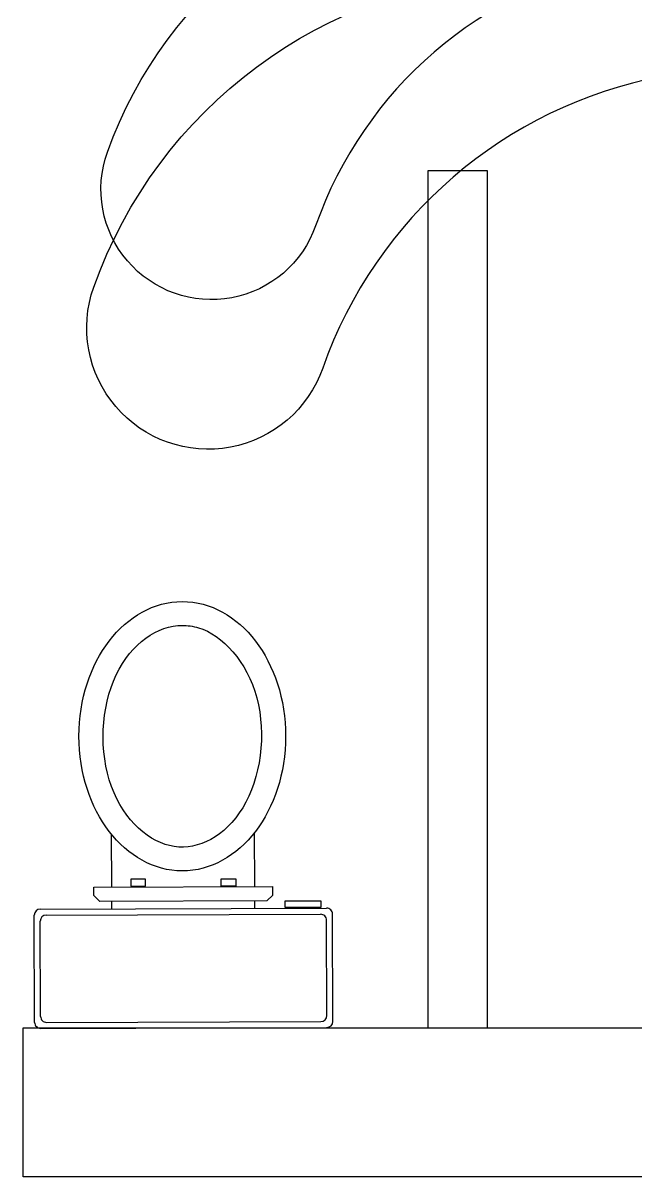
# Model space of a CAD drawing. Header units: millimetres. Extents: x 186.2 to 198.2, y 175.9 to 183.5.
# Drawn here: x 191.186 to 192.214, y 175.856 to 177.792 of the extents above; entities that cross this region are included whole.
import ezdxf

# ---------------------------------------------------------------- set-up
doc = ezdxf.new("R2010")
doc.units = ezdxf.units.MM
doc.layers.add('ladrilloVisto', color=18, linetype='Continuous', lineweight=30)
for name, color, linetype in [('sanitarios', 140, 'Continuous'), ('tabiqueInterior', 18, 'Continuous'), ('trayectorias', 18, 'Continuous')]:
    doc.layers.add(name, color=color, linetype=linetype)

# ---------------------------------------------------------------- blocks, each defined once
blk = doc.blocks.new('SERVICIO1')
at = {"layer": 'sanitarios'}
for p, q in [((-0.1992, -0.2406), (-0.2008, 0.2394)), ((-0.0108, 0.25), (-0.1908, 0.2494)), ((-0.0208, 0.2399), (-0.1808, 0.2394)), ((0.0008, -0.24), (-0.0008, 0.24)), ((-0.2132, 0.2299), (-0.202, 0.23)), ((-0.213, 0.1699), (-0.2132, 0.2299)), ((-0.202, 0.23), (-0.2018, 0.1699)), ((-0.1893, -0.2306), (-0.1907, 0.2294)), ((-0.0093, -0.23), (-0.0107, 0.23)), ((-0.2018, 0.1699), (-0.213, 0.1699)), ((-0.2229, 0.1493), (-0.2373, 0.1493)), ((-0.2363, -0.1507), (-0.2373, 0.1493)), ((-0.2129, 0.1393), (-0.2229, 0.1493)), ((-0.2129, 0.1393), (-0.212, -0.1407)), ((-0.2372, 0.1193), (-0.328, 0.1188)), ((-0.2004, 0.1194), (-0.2128, 0.1194)), ((-0.2502, 0.0871), (-0.238, 0.0872)), ((-0.2501, 0.0627), (-0.2502, 0.0871)), ((-0.238, 0.0872), (-0.238, 0.0628)), ((-0.238, 0.0628), (-0.2501, 0.0627)), ((-0.2497, -0.0643), (-0.2497, -0.0887)), ((-0.2375, -0.0643), (-0.2497, -0.0643)), ((-0.2375, -0.0887), (-0.2375, -0.0643)), ((-0.2497, -0.0887), (-0.2375, -0.0887)), ((-0.2364, -0.1207), (-0.3246, -0.1212)), ((-0.1996, -0.1206), (-0.2121, -0.1206)), ((-0.222, -0.1507), (-0.2363, -0.1507)), ((-0.222, -0.1507), (-0.212, -0.1407)), ((-0.0092, -0.25), (-0.1892, -0.2506)), ((-0.0192, -0.2401), (-0.1792, -0.2406))]:
    blk.add_line(p, q, dxfattribs=at)
for centre, start, end in [((-0.1908, 0.2394), 90.1843, 180.1843), ((-0.1807, 0.2294), 90.1843, 180.1843), ((-0.0207, 0.2299), 0.1843, 90.1843), ((-0.0108, 0.24), 0.1843, 90.1843), ((-0.1793, -0.2306), 180.1843, 270.1843), ((-0.0193, -0.2301), 270.1843, 0.1843), ((-0.1892, -0.2406), 180.1843, 270.1843), ((-0.0092, -0.24), 270.1843, 0.1843)]:
    blk.add_arc(centre, 0.01, start, end, dxfattribs=at)
blk.add_ellipse((-0.4893, -0.0025), major_axis=(-0.2259, 0), ratio=0.766867, dxfattribs=at)
blk.add_open_spline([(-0.6752, -0.0025), (-0.6752, -0.0433), (-0.646, -0.0873), (-0.5382, -0.1392), (-0.463, -0.1426), (-0.347, -0.0997), (-0.3102, -0.0568), (-0.2983, 0.0247), (-0.3204, 0.069), (-0.4184, 0.1288), (-0.4924, 0.1388), (-0.6151, 0.1058), (-0.6593, 0.065), (-0.6739, 0.0155), (-0.6752, 0.0064), (-0.6752, -0.0025)], degree=3, knots=[0, 0, 0, 0, 1.010051, 1.010051, 2.020101, 2.020101, 3.030152, 3.030152, 4.040202, 4.040202, 5.050253, 5.050253, 6.060304, 6.060304, 6.283185, 6.283185, 6.283185, 6.283185], dxfattribs=at)

msp = doc.modelspace()

# ---------------------------------------------------------------- linework, layer by layer
at = {"layer": 'ladrilloVisto'}
msp.add_lwpolyline([(191.1864, 176.1063), (193.1014, 176.1063), (193.1014, 175.8563), (191.1864, 175.8563), (191.1864, 176.1063)], dxfattribs=at)
at = {"layer": 'tabiqueInterior'}
for p, q in [((191.9651, 177.5443), (191.8651, 177.5443)), ((191.8651, 177.5443), (191.8651, 176.1063)), ((191.9651, 176.1063), (191.9651, 177.5443)), ((191.8651, 176.1063), (191.9651, 176.1063))]:
    msp.add_line(p, q, dxfattribs=at)
at = {"layer": 'trayectorias', "ltscale": 0.01}
for points, elevation in [([(192.2566, 177.7021, 0.267094), (191.6889, 177.2132, -1.002367), (191.3049, 177.3491, -0.303042), (192.0098, 177.8737, 0.631273), (192.2779, 178.5197, 0.237058), (189.9829, 179.4161, -0.692879), (189.4298, 180.5552, 0.494742), (189.3159, 181.2651, 0.799198), (188.927, 180.8173, -0.578215), (188.5957, 180.0657, -0.18319), (187.8297, 180.2655, 1.076817), (187.6153, 179.9107, 0.161087), (188.7028, 179.746, -0.74578), (189.169, 178.8013, -0.201075), (188.6987, 178.6292, 1.842027), (188.9818, 178.146, -0.101709), (189.8197, 179.2091, -0.167007)], 0.9732), ([(192.3782, 180.9796, -0.685772), (191.6947, 180.2094, 0.909541), (191.3512, 179.5017, -0.043505), (192.4168, 178.7189, -0.624206), (192.193, 177.8964, 0.267094), (191.6769, 177.4519, -1.002367), (191.3277, 177.5754, -0.303042), (191.9686, 178.0524, 0.631273), (192.2123, 178.6397, 0.237058), (190.126, 179.4546, -0.692879), (189.6232, 180.4901, 0.494742), (189.5196, 181.1355, 0.799198), (189.166, 180.7284, -0.578215), (188.8649, 180.0451, -0.18319), (188.1685, 180.2268, 1.076817), (187.9736, 179.9042, 0.161087), (188.9622, 179.7545, -0.74578), (189.386, 178.8956, -0.201075), (188.9585, 178.7392, 1.842027), (189.2159, 178.3, -0.101709), (189.9776, 179.2663, -0.167007)], 1)]:
    msp.add_lwpolyline(points, format="xyb", dxfattribs=dict(at, elevation=elevation))

# ---------------------------------------------------------------- block references
at = {"layer": 'sanitarios', "rotation": 270}
msp.add_blockref('SERVICIO1', (191.4558, 176.1063), dxfattribs=at)

doc.saveas('drawing.dxf')
